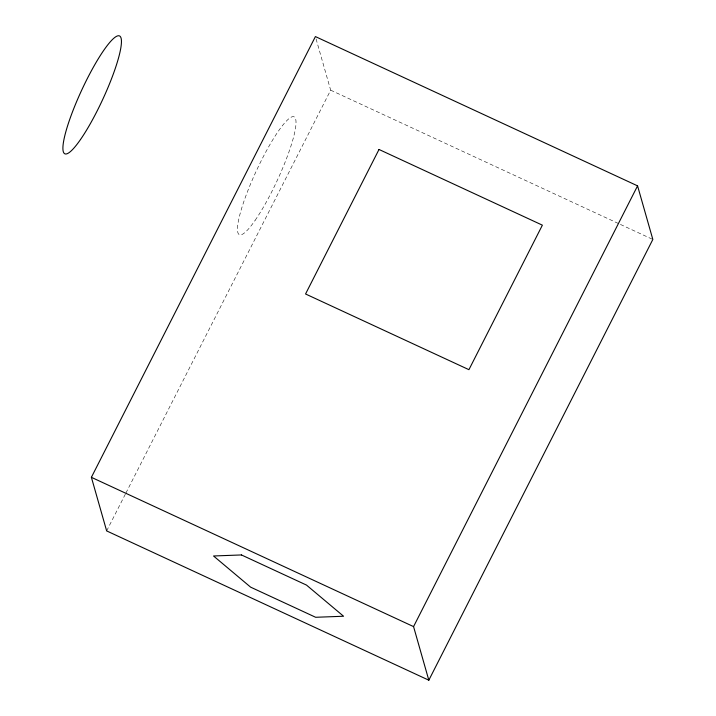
<?xml version="1.0" encoding="UTF-8"?>
<svg xmlns="http://www.w3.org/2000/svg" width="716" height="716" viewBox="0 0 716 716"><rect width="100%" height="100%" fill="white"/><g stroke="black" fill="none" stroke-linecap="round" stroke-linejoin="round"><path stroke-width="0.54" stroke-dasharray="3.58 2.69" d="M106.657 530.914L125.407 494.022M125.918 493.029L330.667 90.171L316.016 38.727M330.667 90.171L619.412 223.965M620.423 224.439L652.84 239.457M255.102 220.376A64.95 11.492 -65.1 0 0 295.815 119.805A64.95 11.492 -65.1 0 0 249.401 186.813A64.95 11.492 -65.1 0 0 255.102 220.376"/><path stroke-width="1.07" d="M91.388 477.321L315.407 36.579L637.571 185.865L652.84 239.457L428.821 680.2L106.657 530.914L91.388 477.321L413.562 626.607L428.821 680.2M413.562 626.607L637.571 185.865M379.006 149.465L305.553 293.981L468.926 369.68L542.379 225.164L379.006 149.465M241.453 554.945L213.529 555.983L250.627 587.156L315.649 617.282L343.573 616.243L306.475 585.07L241.453 554.945M80.532 139.486A64.95 11.492 -65.1 0 0 121.246 38.915A64.95 11.492 -65.1 0 0 74.831 105.923A64.95 11.492 -65.1 0 0 80.532 139.486"/></g></svg>
